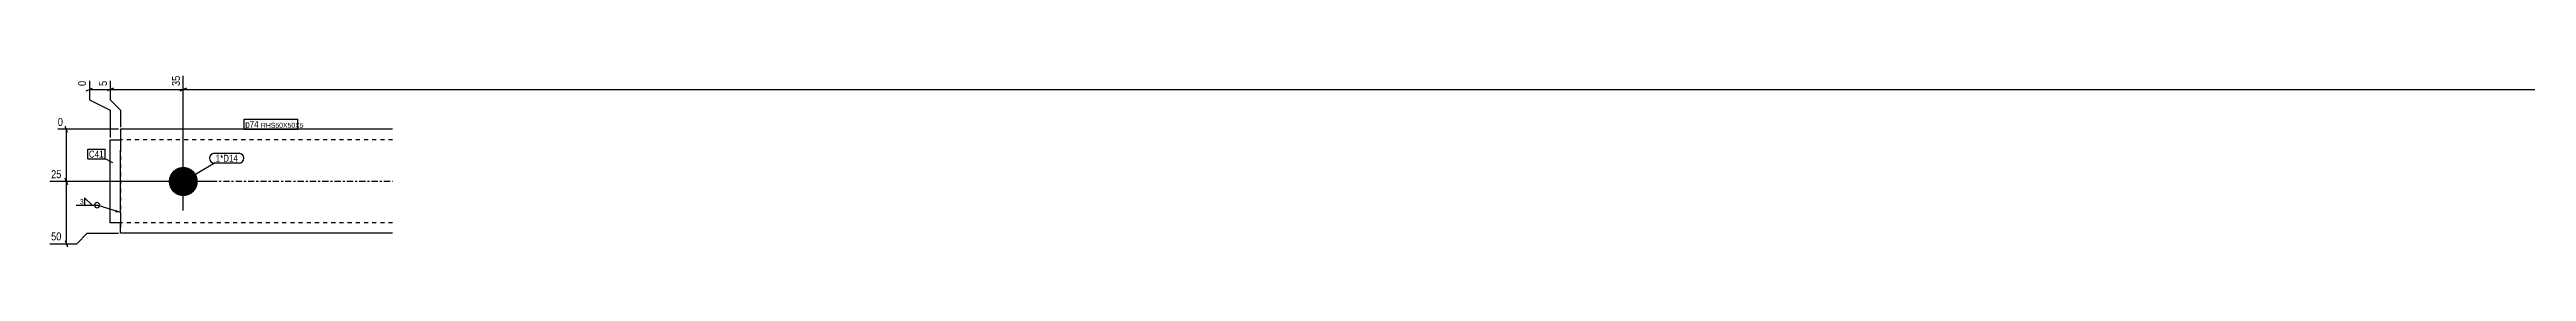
# Model space of a CAD drawing. Header units: millimetres. Extents: x 2 to 26360, y 2 to 609.
# Drawn here: x 2 to 1189, y 7 to 90 of the extents above; entities that cross this region are included whole.
import ezdxf

# ---------------------------------------------------------------- set-up
doc = ezdxf.new("R2010")
doc.units = ezdxf.units.MM
doc.linetypes.add('DXK_LINE_DOT2', pattern=[3.9198, 1.9599, -1.9599])
doc.linetypes.add('DXK_LINE_DOT3', pattern=[5.9187, 2.979, -0.9799, 0.9799, -0.9799])
for name, color, linetype in [('MÅLSÆTNING', 7, 'Continuous'), ('STÅL', 7, 'Continuous'), ('TEKST', 7, 'Continuous')]:
    doc.layers.add(name, color=color, linetype=linetype)
doc.styles.add('Arial Narrow', font='ARIALN.TTF', dxfattribs={"height": 0.2})

msp = doc.modelspace()

# ---------------------------------------------------------------- hatches: boundary and pattern name
at = {"layer": 'STÅL', "linetype": 'Continuous'}
msp.add_hatch(color=96, dxfattribs=at).paths.add_polyline_path([(59.4, 38.8, -1), (73.4, 38.8, -1)])
at = {"layer": 'TEKST', "linetype": 'Continuous'}
msp.add_hatch(color=3, dxfattribs=at).paths.add_polyline_path([(34.2, 25.2), (36.4, 23.9), (33.8, 24)])

# ---------------------------------------------------------------- linework, layer by layer
at = {"layer": 'MÅLSÆTNING', "color": 7, "linetype": 'Continuous'}
for p, q in [((19.9, 82.4), (22.9, 83.6)), ((21.4, 87.1), (21.4, 78)), ((32.9, 83.6), (29.9, 82.4)), ((32.9, 83.6), (29.9, 82.4)), ((31.4, 87.1), (31.4, 78)), ((31.4, 87.1), (31.4, 78)), ((67.9, 83.6), (64.9, 82.4)), ((64.9, 82.4), (67.9, 83.6)), ((66.4, 39.8), (66.4, 89.6)), ((66.4, 39.8), (66.4, 89.6)), ((21.4, 83), (31.4, 83)), ((21.4, 78), (31.4, 73)), ((31.4, 83), (66.4, 83)), ((31.4, 78), (36.4, 73)), ((31.4, 78), (36.4, 73)), ((31.4, 73), (31.4, 59.9)), ((36.4, 73), (36.4, 64.9)), ((36.4, 73), (36.4, 64.9)), ((66.4, 83), (2526.4, 83)), ((35.4, 63.9), (6.3, 63.9)), ((11, 62.4), (9.8, 65.4)), ((65.4, 38.8), (2.4, 38.8)), ((11, 37.3), (9.8, 40.3)), ((10.4, 8.9), (10.4, 38.8)), ((15.4, 8.9), (20.4, 13.9)), ((20.4, 13.9), (35.4, 13.9)), ((2.4, 8.9), (15.4, 8.9)), ((9.8, 10.4), (11, 7.4))]:
    msp.add_line(p, q, dxfattribs=at)
at = {"layer": 'STÅL', "color": 2, "linetype": 'Continuous'}
for p, q in [((166.7, 63.9), (36.4, 63.9)), ((36.4, 63.9), (36.4, 53.9)), ((31.4, 18.9), (31.4, 58.9)), ((31.4, 58.9), (36.4, 58.9)), ((36.4, 23.9), (36.4, 53.9)), ((36.4, 23.9), (36.4, 16.8)), ((36.4, 18.9), (31.4, 18.9)), ((36.4, 14.7), (36.4, 16.8)), ((36.4, 13.9), (36.4, 14.7)), ((166.7, 13.9), (36.4, 13.9))]:
    msp.add_line(p, q, dxfattribs=at)
at = {"layer": 'STÅL', "color": 7, "linetype": 'DXK_LINE_DOT2'}
for p, q in [((166.7, 58.9), (36.4, 58.9)), ((36.4, 58.9), (36.4, 18.9)), ((166.7, 18.9), (36.4, 18.9)), ((36.4, 16.8), (36.4, 18.9)), ((36.4, 13.9), (36.4, 13.9))]:
    msp.add_line(p, q, dxfattribs=at)
at = {"layer": 'STÅL', "color": 96, "linetype": 'Continuous'}
for p, q in [((66.4, 24.9), (66.4, 52.9)), ((80.4, 38.8), (52.4, 38.8))]:
    msp.add_line(p, q, dxfattribs=at)
at = {"layer": 'STÅL', "color": 7, "linetype": 'DXK_LINE_DOT3'}
msp.add_line((26.4, 38.9), (166.7, 38.9), dxfattribs=at)
at = {"layer": 'TEKST', "color": 3, "linetype": 'Continuous'}
msp.add_line((36.4, 23.9), (25.1, 27.4), dxfattribs=at)
msp.add_arc((25.1, 27.4), 1.25, 270, 90, dxfattribs=at)

# ---------------------------------------------------------------- wipeouts: each hides what was drawn before it
at = {"color": 0}
for points in [[(92.5, 48.3), (92.5, 51.8), (81.9, 51.8), (81.9, 48.3)], [(18.6, 27.7), (18.6, 30.6), (16.7, 30.6), (16.7, 27.7)]]:
    msp.add_wipeout(points, dxfattribs=at).dxf.layer = 'TEKST'

# ---------------------------------------------------------------- next in the draw order: linework, layer by layer
at = {"layer": 'TEKST', "color": 3, "linetype": 'Continuous'}
for p, q in [((15.1, 27.4), (25.1, 27.4)), ((22.7, 27.4), (19.1, 31)), ((19.1, 31), (19.1, 27.4)), ((19.1, 27.4), (22.7, 27.4))]:
    msp.add_line(p, q, dxfattribs=at)
msp.add_arc((25.1, 27.4), 1.25, 90, 270, dxfattribs=at)

# ---------------------------------------------------------------- next in the draw order: texts
at = {"layer": 'TEKST', "color": 3, "style": 'Arial Narrow'}
msp.add_text('3', height=2.39, dxfattribs=at).set_placement((16.9, 27.9))

# ---------------------------------------------------------------- next in the draw order: wipeouts: each hides what was drawn before it
at = {"color": 0, "linetype": 'Continuous'}
for points in [[(30.6, 87.9), (25, 87.9), (25, 83.9), (30.6, 83.9)], [(65.6, 90.4), (60, 90.4), (60, 83.9), (65.6, 83.9)], [(8.8, 39.6), (8.8, 45.2), (2.3, 45.2), (2.3, 39.6)], [(8.8, 9.7), (8.8, 15.3), (2.3, 15.3), (2.3, 9.7)]]:
    msp.add_wipeout(points, dxfattribs=at).dxf.layer = 'MÅLSÆTNING'
at = {"color": 0}
for points in [[(102.5, 64.6), (102.5, 68.1), (96.1, 68.1), (96.1, 64.6)], [(28.3, 50.3), (28.3, 53.8), (21.2, 53.8), (21.2, 50.3)], [(92.5, 48.3), (92.5, 51.8), (81.9, 51.8), (81.9, 48.3)]]:
    msp.add_wipeout(points, dxfattribs=at).dxf.layer = 'TEKST'

# ---------------------------------------------------------------- next in the draw order: linework, layer by layer
at = {"layer": 'MÅLSÆTNING', "color": 7, "linetype": 'Continuous'}
for p, q in [((10.4, 38.8), (10.4, 63.9)), ((65.4, 38.8), (2.4, 38.8)), ((9.8, 40.3), (11, 37.3))]:
    msp.add_line(p, q, dxfattribs=at)
at = {"layer": 'TEKST', "color": 7, "linetype": 'Continuous'}
for p, q in [((66.4, 38.8), (81.3, 47.7)), ((81.3, 52.4), (93.1, 52.4)), ((81.3, 47.7), (93.1, 47.7))]:
    msp.add_line(p, q, dxfattribs=at)
for centre, start, end in [((81.3, 50), 90, 270), ((93.1, 50), 270, 90)]:
    msp.add_arc(centre, 2.35, start, end, dxfattribs=at)

# ---------------------------------------------------------------- next in the draw order: texts
at = {"layer": 'MÅLSÆTNING', "color": 3, "linetype": 'Continuous', "style": 'Arial Narrow'}
msp.add_text('35', height=3.82, rotation=90.0002, dxfattribs=at).set_placement((64.8, 84.7))
for s, p in [('25', (3.1, 40.4)), ('50', (3.1, 10.5))]:
    msp.add_text(s, height=3.82, dxfattribs=at).set_placement(p)
at = {"layer": 'TEKST', "color": 3, "style": 'Arial Narrow'}
msp.add_text('1*D14', height=3.34, dxfattribs=at).set_placement((81.9, 48.3))

# ---------------------------------------------------------------- next in the draw order: wipeouts: each hides what was drawn before it
at = {"color": 0, "linetype": 'Continuous'}
msp.add_wipeout([(20.6, 87.9), (15, 87.9), (15, 83.9), (20.6, 83.9)], dxfattribs=at).dxf.layer = 'MÅLSÆTNING'
at = {"color": 0}
for points in [[(102.5, 64.6), (102.5, 68.1), (96.1, 68.1), (96.1, 64.6)], [(28.3, 50.3), (28.3, 53.8), (21.2, 53.8), (21.2, 50.3)]]:
    msp.add_wipeout(points, dxfattribs=at).dxf.layer = 'TEKST'

# ---------------------------------------------------------------- next in the draw order: linework, layer by layer
at = {"layer": 'TEKST', "color": 7, "linetype": 'Continuous'}
for p, q in [((95.5, 64), (95.5, 68.7)), ((20.6, 54.4), (28.9, 54.4)), ((20.6, 49.7), (20.6, 54.4)), ((20.6, 49.7), (28.9, 49.7)), ((28.9, 49.7), (28.9, 54.4)), ((32.6, 47.8), (28.9, 49.7))]:
    msp.add_line(p, q, dxfattribs=at)

# ---------------------------------------------------------------- next in the draw order: texts
at = {"layer": 'MÅLSÆTNING', "color": 3, "linetype": 'Continuous', "style": 'Arial Narrow'}
for s, p in [('0', (19.8, 84.7)), ('5', (29.8, 84.7))]:
    msp.add_text(s, height=3.82, rotation=90.0002, dxfattribs=at).set_placement(p)
at = {"layer": 'TEKST', "color": 3, "style": 'Arial Narrow'}
msp.add_text('C41', height=3.34, dxfattribs=at).set_placement((21.2, 50.3))

# ---------------------------------------------------------------- next in the draw order: wipeouts: each hides what was drawn before it
at = {"color": 0, "linetype": 'Continuous'}
msp.add_wipeout([(9.5, 64.7), (9.5, 70.3), (5.5, 70.3), (5.5, 64.7)], dxfattribs=at).dxf.layer = 'MÅLSÆTNING'
at = {"color": 0}
msp.add_wipeout([(120.6, 64.6), (120.6, 67.1), (103.6, 67.1), (103.6, 64.6)], dxfattribs=at).dxf.layer = 'TEKST'

# ---------------------------------------------------------------- next in the draw order: texts
at = {"layer": 'MÅLSÆTNING', "color": 3, "linetype": 'Continuous', "style": 'Arial Narrow'}
msp.add_text('0', height=3.82, dxfattribs=at).set_placement((6.3, 65.5))

# ---------------------------------------------------------------- next in the draw order: wipeouts: each hides what was drawn before it
at = {"color": 0}
msp.add_wipeout([(120.6, 64.6), (120.6, 67.1), (103.6, 67.1), (103.6, 64.6)], dxfattribs=at).dxf.layer = 'TEKST'

# ---------------------------------------------------------------- next in the draw order: linework, layer by layer
at = {"layer": 'TEKST', "color": 7, "linetype": 'Continuous'}
for p, q in [((95.5, 68.7), (121.2, 68.7)), ((95.5, 64), (121.2, 64)), ((121.2, 64), (121.2, 68.7))]:
    msp.add_line(p, q, dxfattribs=at)

# ---------------------------------------------------------------- next in the draw order: texts
at = {"layer": 'TEKST', "color": 3, "style": 'Arial Narrow'}
for s, height, p in [('p74', 3.34, (96.1, 64.6)), ('RHS50X50X5', 2.39, (103.6, 64.6))]:
    msp.add_text(s, height=height, dxfattribs=at).set_placement(p)

doc.saveas('drawing.dxf')
